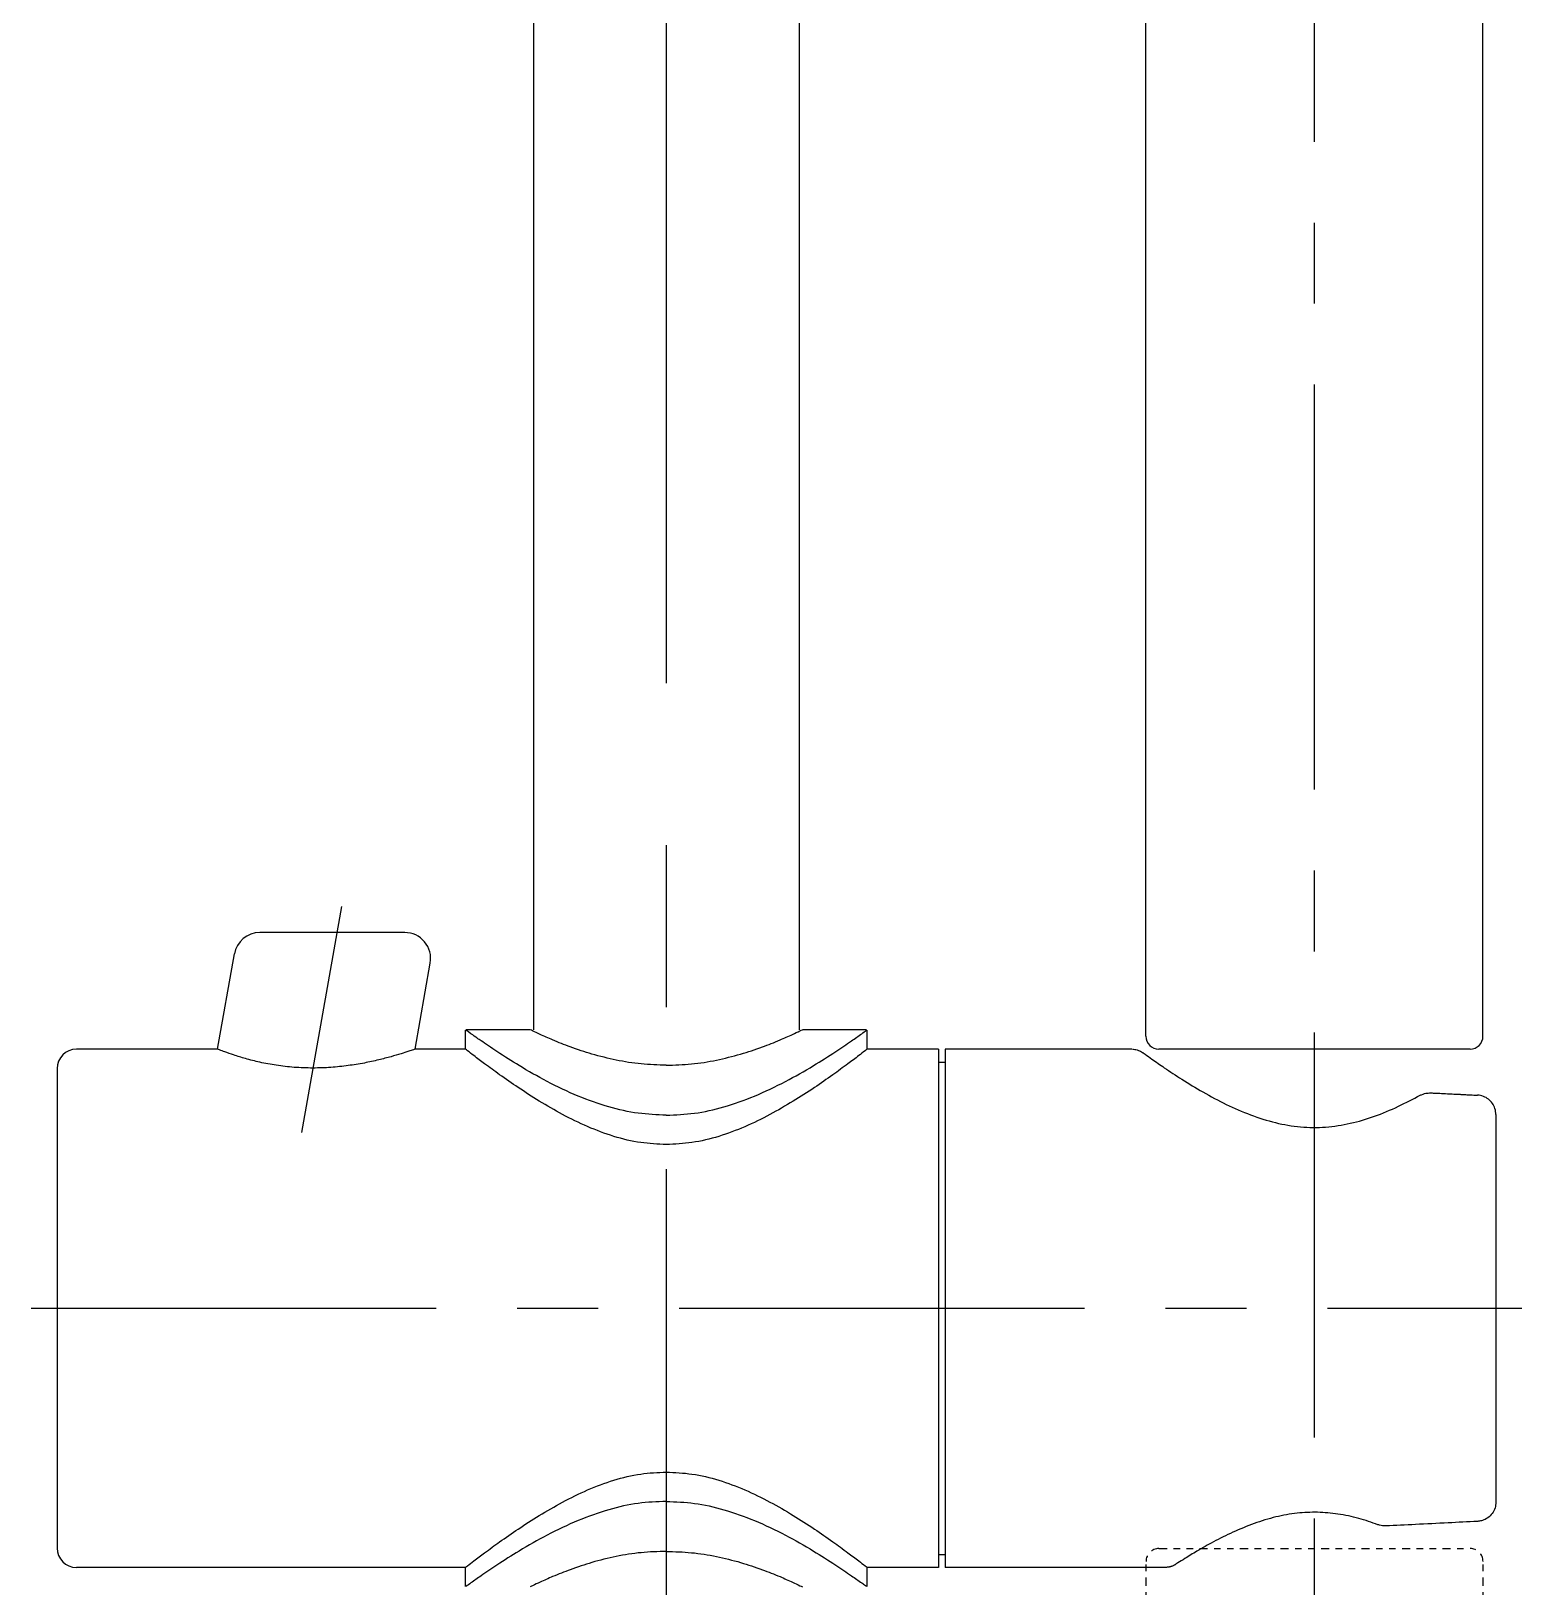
# Model space of a CAD drawing. Header units: millimetres. Extents: x 0 to 420, y 0 to 594.
# Drawn here: x 145.53 to 168.53, y 220.96 to 244.97 of the extents above; entities that cross this region are included whole.
import ezdxf

# ---------------------------------------------------------------- set-up
doc = ezdxf.new("R2010")
doc.units = ezdxf.units.MM
doc.header["$MEASUREMENT"] = 0
doc.linetypes.add('CENTER', pattern=[2, 1.25, -0.25, 0.25, -0.25])
doc.linetypes.add('PHANTOM', pattern=[2.5, 1.25, -0.25, 0.25, -0.25, 0.25, -0.25])
for name, color, linetype in [('CL', 1, 'CENTER'), ('D', 2, 'Continuous'), ('DWG', 7, 'Continuous'), ('PH', 3, 'PHANTOM')]:
    doc.layers.add(name, color=color, linetype=linetype)

# ---------------------------------------------------------------- blocks, each defined once
blk = doc.blocks.new('97001-1')
at = {"layer": 'PH', "ltscale": 0.5}
for p, q in [((259.55, 158.67), (283.55, 158.67)), ((258.55, 152.67), (258.55, 157.67)), ((284.55, 152.67), (284.55, 157.67)), ((258.55, 152.67), (259.31, 143.47)), ((284.55, 152.67), (283.78, 143.47)), ((259.31, 143.47), (260.14, 133.5)), ((283.78, 143.47), (282.95, 133.5)), ((262.14, 131.67), (280.96, 131.67)), ((263.6, 119.38), (263.6, 131.67)), ((279.5, 119.38), (279.5, 131.67)), ((278.8, 118.07), (264.3, 118.05)), ((264.3, 118.05), (264.3, 115.03)), ((278.8, 118.07), (278.8, 117.06)), ((278.8, 117.06), (264.3, 115.03)), ((277.8, 115.41), (277.8, 116.92)), ((278.8, 115.58), (264.3, 113.54)), ((278.8, 115.58), (278.8, 112.55)), ((265.3, 113.65), (265.3, 115.17)), ((264.3, 113.54), (264.3, 110.64)), ((278.8, 112.55), (268.78, 111.14)), ((277.8, 110.9), (277.8, 112.41)), ((278.8, 111.07), (270.61, 109.92)), ((278.8, 111.07), (278.8, 108.04)), ((278.8, 108.04), (274.01, 107.37)), ((277.8, 107.09), (277.8, 107.9))]:
    blk.add_line(p, q, dxfattribs=at)
for centre, radius, start, end in [((259.55, 157.67), 1, 90, 180), ((283.55, 157.67), 1, 0, 90), ((262.14, 133.67), 2, 184.7636, 270), ((280.96, 133.67), 2, 270, 355.2364), ((265.1, 119.34), 1.5, 178.2676, 237.8), ((278, 119.34), 1.5, 302.2, 1.7324)]:
    blk.add_arc(centre, radius, start, end, dxfattribs=at)
blk.add_spline([(261.45, 109.05), (268.28, 111.33), (274.13, 107.32), (281.19, 108.01)], degree=3, dxfattribs=at)

msp = doc.modelspace()

# ---------------------------------------------------------------- linework, layer by layer
at = {"layer": 'CL', "ltscale": 10}
msp.add_line((155.333, 347.403), (155.333, 102.2), dxfattribs=at)
at = {"layer": 'CL', "ltscale": 5}
for p, q in [((165.333, 213.263), (165.333, 267.181)), ((150.321, 231.456), (149.706, 227.968)), ((145.533, 225.256), (168.533, 225.256))]:
    msp.add_line(p, q, dxfattribs=at)
at = {"layer": 'DWG'}
for p, q in [((153.283, 308.498), (153.283, 229.556)), ((157.383, 308.498), (157.383, 229.556)), ((162.733, 229.456), (162.733, 251.549)), ((167.933, 229.456), (167.933, 251.549)), ((151.297, 231.056), (149.063, 231.056)), ((148.41, 229.256), (148.669, 230.726)), ((151.456, 229.256), (151.691, 230.585)), ((152.233, 229.256), (152.233, 229.549)), ((153.233, 229.556), (152.242, 229.556)), ((158.424, 229.556), (157.433, 229.556)), ((158.433, 229.256), (158.433, 229.549)), ((148.41, 229.256), (146.233, 229.256)), ((152.233, 229.256), (151.456, 229.256)), ((159.533, 229.256), (158.433, 229.256)), ((159.533, 229.256), (159.533, 221.256)), ((159.633, 229.256), (159.633, 221.256)), ((162.513, 229.256), (159.633, 229.256)), ((167.733, 229.256), (162.933, 229.256)), ((145.933, 228.956), (145.933, 221.556)), ((159.533, 229.056), (159.633, 229.056)), ((166.964, 228.545), (166.963, 228.545)), ((168.133, 228.246), (168.133, 222.266)), ((166.312, 221.916), (166.312, 221.916)), ((159.533, 221.456), (159.633, 221.456)), ((152.233, 221.256), (146.233, 221.256)), ((152.233, 220.963), (152.233, 221.256)), ((159.533, 221.256), (158.433, 221.256)), ((158.433, 220.963), (158.433, 221.256)), ((163.031, 221.256), (159.633, 221.256))]:
    msp.add_line(p, q, dxfattribs=at)
for centre, radius, start, end in [((149.063, 230.656), 0.4, 90, 169.9998), ((151.297, 230.656), 0.4, 349.9998, 90), ((162.933, 229.456), 0.2, 180, 270), ((167.733, 229.456), 0.2, 270, 0), ((146.233, 228.956), 0.3, 90, 180), ((146.233, 221.556), 0.3, 180, 270)]:
    msp.add_arc(centre, radius, start, end, dxfattribs=at)
for points in [[(155.333, 228.236), (154.9, 228.267), (154.448, 228.364), (153.973, 228.532), (153.494, 228.758), (153.062, 229.002), (152.72, 229.219), (152.474, 229.385), (152.318, 229.495), (152.242, 229.549), (152.259, 229.537)], [(152.242, 229.549), (152.259, 229.537)], [(155.333, 229.008), (154.945, 229.028), (154.559, 229.087), (154.186, 229.18), (153.851, 229.29), (153.579, 229.398), (153.385, 229.484), (153.27, 229.538), (153.233, 229.556)], [(155.333, 229.008), (155.721, 229.028), (156.107, 229.087), (156.48, 229.18), (156.815, 229.29), (157.087, 229.398), (157.281, 229.484), (157.395, 229.538), (157.433, 229.556)], [(155.333, 228.236), (155.766, 228.267), (156.218, 228.364), (156.693, 228.532), (157.172, 228.758), (157.604, 229.002), (157.946, 229.219), (158.192, 229.385), (158.348, 229.495), (158.424, 229.549)], [(149.881, 228.964), (149.591, 228.975), (149.314, 229.007), (149.061, 229.054), (148.839, 229.11), (148.657, 229.166), (148.521, 229.214), (148.437, 229.245), (148.41, 229.256)], [(151.456, 229.256), (151.432, 229.248), (151.359, 229.223), (151.242, 229.186), (151.087, 229.14), (150.897, 229.091), (150.674, 229.042), (150.425, 229.002), (150.157, 228.974), (149.881, 228.964)], [(155.333, 227.784), (154.939, 227.814), (154.525, 227.91), (154.119, 228.06), (153.731, 228.248), (153.373, 228.455), (153.047, 228.664), (152.761, 228.862), (152.53, 229.03), (152.364, 229.156), (152.264, 229.232), (152.233, 229.256)], [(158.433, 229.256), (158.402, 229.232), (158.302, 229.156), (158.135, 229.03), (157.903, 228.861), (157.617, 228.662), (157.29, 228.453), (156.931, 228.247), (156.545, 228.059), (156.141, 227.91), (155.729, 227.815), (155.333, 227.784)], [(162.525, 229.256), (162.539, 229.255), (162.618, 229.237), (162.679, 229.206)], [(162.525, 229.256), (162.539, 229.255), (162.618, 229.237), (162.679, 229.206)], [(162.679, 229.206), (162.69, 229.199)], [(162.679, 229.206), (162.69, 229.199)], [(162.69, 229.199), (162.719, 229.178), (162.824, 229.103), (163.016, 228.97), (163.286, 228.792), (163.613, 228.595), (163.972, 228.404), (164.347, 228.242), (164.732, 228.122), (165.119, 228.057), (165.505, 228.054), (165.886, 228.111), (166.259, 228.22), (166.629, 228.374), (166.964, 228.545)], [(166.963, 228.545), (167.053, 228.577)], [(166.969, 228.547), (166.964, 228.545)], [(167.053, 228.577), (167.123, 228.581)], [(167.123, 228.581), (167.166, 228.579)], [(167.123, 228.581), (167.353, 228.57), (167.626, 228.556), (167.848, 228.545)], [(167.166, 228.579), (167.349, 228.57), (167.622, 228.557), (167.806, 228.547)], [(168.133, 228.246), (168.118, 228.338), (168.078, 228.419), (168.017, 228.483), (167.939, 228.526), (167.85, 228.545), (167.848, 228.545)], [(168.133, 228.246), (168.132, 228.266)], [(152.233, 221.256), (152.264, 221.28), (152.364, 221.356), (152.53, 221.482), (152.761, 221.65), (153.047, 221.848), (153.372, 222.057), (153.731, 222.263), (154.119, 222.452), (154.524, 222.602), (154.939, 222.698), (155.333, 222.728)], [(155.333, 222.728), (155.729, 222.697), (156.142, 222.602), (156.545, 222.453), (156.932, 222.265), (157.291, 222.059), (157.617, 221.849), (157.903, 221.651), (158.135, 221.482), (158.302, 221.356), (158.402, 221.28), (158.433, 221.256)], [(155.333, 222.276), (154.9, 222.245), (154.448, 222.147), (153.973, 221.98), (153.494, 221.754), (153.062, 221.509), (152.72, 221.293), (152.474, 221.127), (152.318, 221.017), (152.242, 220.963)], [(155.333, 222.276), (155.766, 222.245), (156.218, 222.147), (156.693, 221.98), (157.172, 221.754), (157.604, 221.509), (157.946, 221.293), (158.192, 221.127), (158.348, 221.017), (158.407, 220.975)], [(168.133, 222.266), (168.119, 222.174), (168.076, 222.09), (168.009, 222.023), (167.925, 221.981), (167.864, 221.968)], [(166.312, 221.916), (166.017, 222.012), (165.695, 222.08), (165.381, 222.107), (165.067, 222.093), (164.739, 222.035), (164.401, 221.933), (164.074, 221.799), (163.774, 221.65), (163.519, 221.506), (163.332, 221.392), (163.226, 221.325), (163.195, 221.305)], [(166.432, 221.897), (166.338, 221.907), (166.312, 221.916)], [(167.848, 221.967), (167.395, 221.944), (166.891, 221.919), (166.432, 221.897)], [(166.476, 221.899), (166.432, 221.897)], [(167.864, 221.968), (167.848, 221.967)], [(155.333, 221.504), (154.945, 221.484), (154.559, 221.425), (154.186, 221.332), (153.851, 221.221), (153.579, 221.114), (153.385, 221.028), (153.27, 220.974), (153.233, 220.956)], [(155.333, 221.504), (155.721, 221.484), (156.107, 221.425), (156.48, 221.332), (156.815, 221.221), (157.087, 221.114), (157.281, 221.028), (157.395, 220.974), (157.433, 220.956)], [(163.043, 221.256), (163.034, 221.256), (163.031, 221.256)], [(163.043, 221.256), (163.033, 221.256), (163.031, 221.256)], [(163.062, 221.258), (163.043, 221.256)], [(163.062, 221.258), (163.043, 221.256)], [(163.08, 221.26), (163.062, 221.258)], [(163.08, 221.26), (163.062, 221.258)], [(163.09, 221.262), (163.08, 221.26)], [(163.09, 221.262), (163.08, 221.26)], [(163.107, 221.266), (163.09, 221.262)], [(163.107, 221.266), (163.09, 221.262)], [(163.118, 221.269), (163.107, 221.266)], [(163.118, 221.269), (163.107, 221.266)], [(163.134, 221.274), (163.118, 221.269)], [(163.134, 221.274), (163.118, 221.269)], [(163.144, 221.278), (163.134, 221.274)], [(163.144, 221.278), (163.134, 221.274)], [(163.159, 221.285), (163.144, 221.278)], [(163.159, 221.285), (163.144, 221.278)], [(163.17, 221.29), (163.159, 221.285)], [(163.17, 221.29), (163.159, 221.285)], [(163.184, 221.298), (163.17, 221.29)], [(163.184, 221.298), (163.17, 221.29)], [(163.195, 221.305), (163.184, 221.298)], [(163.195, 221.305), (163.184, 221.298)], [(163.198, 221.307), (163.195, 221.305)], [(158.407, 220.975), (158.424, 220.963)]]:
    msp.add_spline(points, degree=3, dxfattribs=at)

# ---------------------------------------------------------------- block references
at = {"layer": 'D', "xscale": 0.2, "yscale": 0.1999999999999886, "zscale": 0.2}
msp.add_blockref('97001-1', (111.024, 189.815), dxfattribs=at)

doc.saveas('drawing.dxf')
